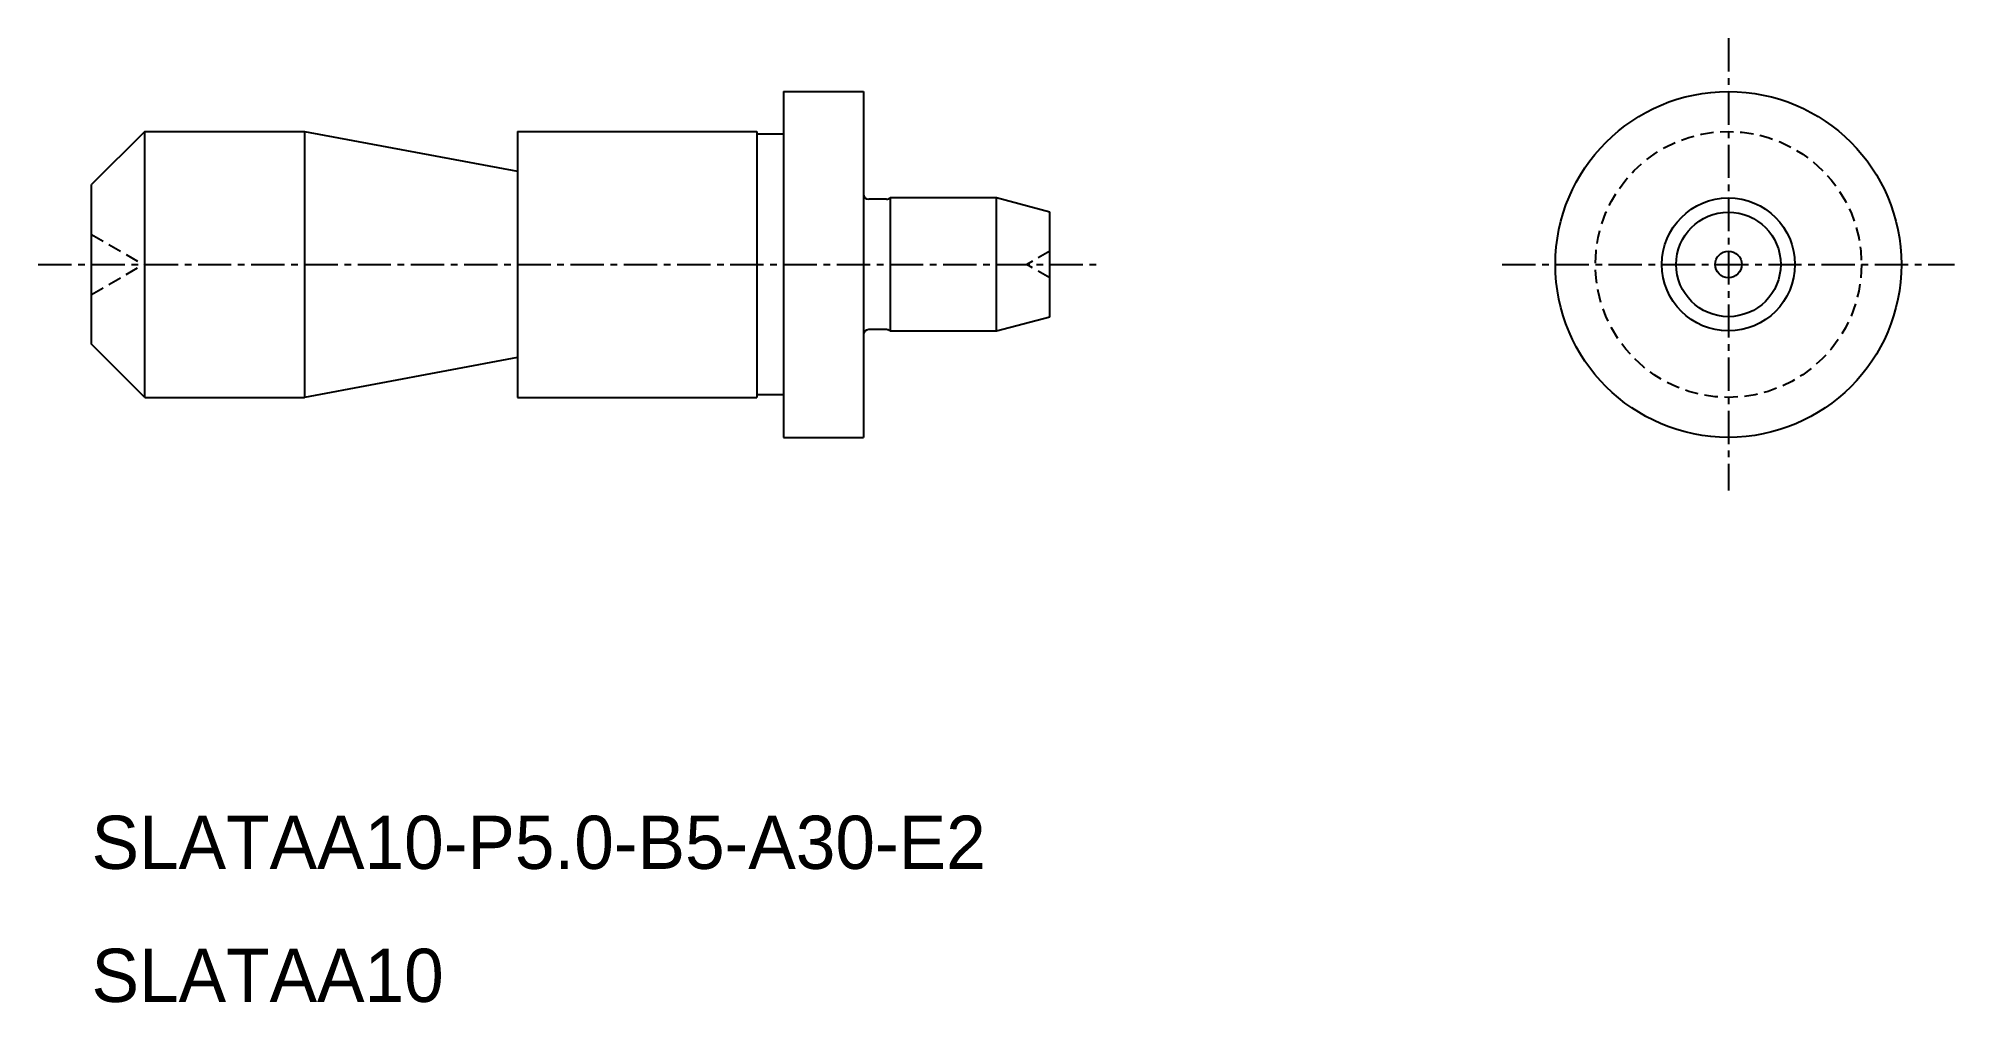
# Model space of a CAD drawing. Extents: x -1810.8 to -1738.8, y -688.3 to -652.1.
import ezdxf

# ---------------------------------------------------------------- set-up
doc = ezdxf.new("R2010")
doc.units = 0
doc.linetypes.add('CENTER', pattern=[2, 1.25, -0.25, 0.25, -0.25])
doc.linetypes.add('DASHED', pattern=[0.75, 0.5, -0.25])
doc.layers.get('0').update_dxf_attribs({"linetype": 'CONTINUOUS'})
doc.layers.add('CENTER', color=1, linetype='CENTER')

msp = doc.modelspace()

# ---------------------------------------------------------------- linework, layer by layer
at = {"color": 7, "linetype": 'CONTINUOUS'}
for p, q in [((-1782.812, -654.091), (-1782.812, -667.091)), ((-1782.812, -654.091), (-1779.812, -654.091)), ((-1779.812, -654.091), (-1779.812, -667.091)), ((-1806.812, -655.591), (-1808.812, -657.591)), ((-1806.812, -655.591), (-1800.812, -655.591)), ((-1800.812, -655.591), (-1792.812, -657.091)), ((-1800.812, -655.591), (-1800.812, -665.591)), ((-1792.812, -655.591), (-1783.812, -655.591)), ((-1792.812, -655.591), (-1792.812, -665.591)), ((-1783.812, -655.591), (-1783.812, -665.591)), ((-1782.812, -655.691), (-1783.812, -655.691)), ((-1808.812, -663.591), (-1808.812, -657.591)), ((-1778.944, -658.141), (-1779.612, -658.141)), ((-1774.812, -658.091), (-1778.812, -658.091)), ((-1778.812, -658.091), (-1778.812, -663.091)), ((-1774.812, -663.091), (-1774.812, -658.091)), ((-1772.812, -658.627), (-1774.812, -658.091)), ((-1772.812, -662.556), (-1772.812, -658.627)), ((-1778.944, -663.041), (-1779.612, -663.041)), ((-1778.812, -663.091), (-1774.812, -663.091)), ((-1774.812, -663.091), (-1772.812, -662.556)), ((-1806.812, -665.591), (-1808.812, -663.591)), ((-1792.812, -664.091), (-1800.812, -665.591)), ((-1806.812, -665.591), (-1800.812, -665.591)), ((-1792.812, -665.591), (-1783.812, -665.591)), ((-1782.812, -665.491), (-1783.812, -665.491)), ((-1782.812, -667.091), (-1779.812, -667.091))]:
    msp.add_line(p, q, dxfattribs=at)
at = {"color": 3, "linetype": 'DASHED'}
for p, q in [((-1808.812, -659.466), (-1806.863, -660.591)), ((-1772.812, -660.091), (-1773.678, -660.591)), ((-1808.812, -661.716), (-1806.863, -660.591)), ((-1772.812, -661.091), (-1773.678, -660.591))]:
    msp.add_line(p, q, dxfattribs=at)
at = {"color": 7, "linetype": 'CONTINUOUS'}
msp.add_circle((-1747.312, -660.591), 6.5, dxfattribs=at)
at = {"color": 3, "linetype": 'DASHED'}
msp.add_circle((-1747.312, -660.591), 5, dxfattribs=at)
for radius in [2.5, 1.964]:
    msp.add_circle((-1747.312, -660.591), radius)
at = {"color": 7, "linetype": 'CONTINUOUS'}
for centre, start, end in [((-1779.612, -657.941), 180, 270), ((-1778.944, -657.941), 270, 311.40962), ((-1779.612, -663.241), 90, 180), ((-1778.944, -663.241), 48.59038, 90)]:
    msp.add_arc(centre, 0.2, start, end, dxfattribs=at)
at = {"layer": 'CENTER', "color": 1, "linetype": 'CENTER'}
for p, q in [((-1747.312, -652.091), (-1747.312, -669.091)), ((-1810.812, -660.591), (-1770.812, -660.591)), ((-1755.812, -660.591), (-1738.812, -660.591))]:
    msp.add_line(p, q, dxfattribs=at)
at = {"layer": 'CENTER', "color": 7, "linetype": 'CONTINUOUS'}
msp.add_line((-1806.812, -665.591), (-1806.812, -655.591), dxfattribs=at)
msp.add_circle((-1747.312, -660.591), 0.5, dxfattribs=at)

# ---------------------------------------------------------------- texts
at = {"color": 7, "linetype": 'CONTINUOUS'}
for s, p in [('SLATAA10-P5.0-B5-A30-E2', (-1808.812, -683.313)), ('SLATAA10', (-1808.812, -688.313))]:
    msp.add_text(s, height=2, dxfattribs=at).set_placement(p)

doc.saveas('drawing.dxf')
